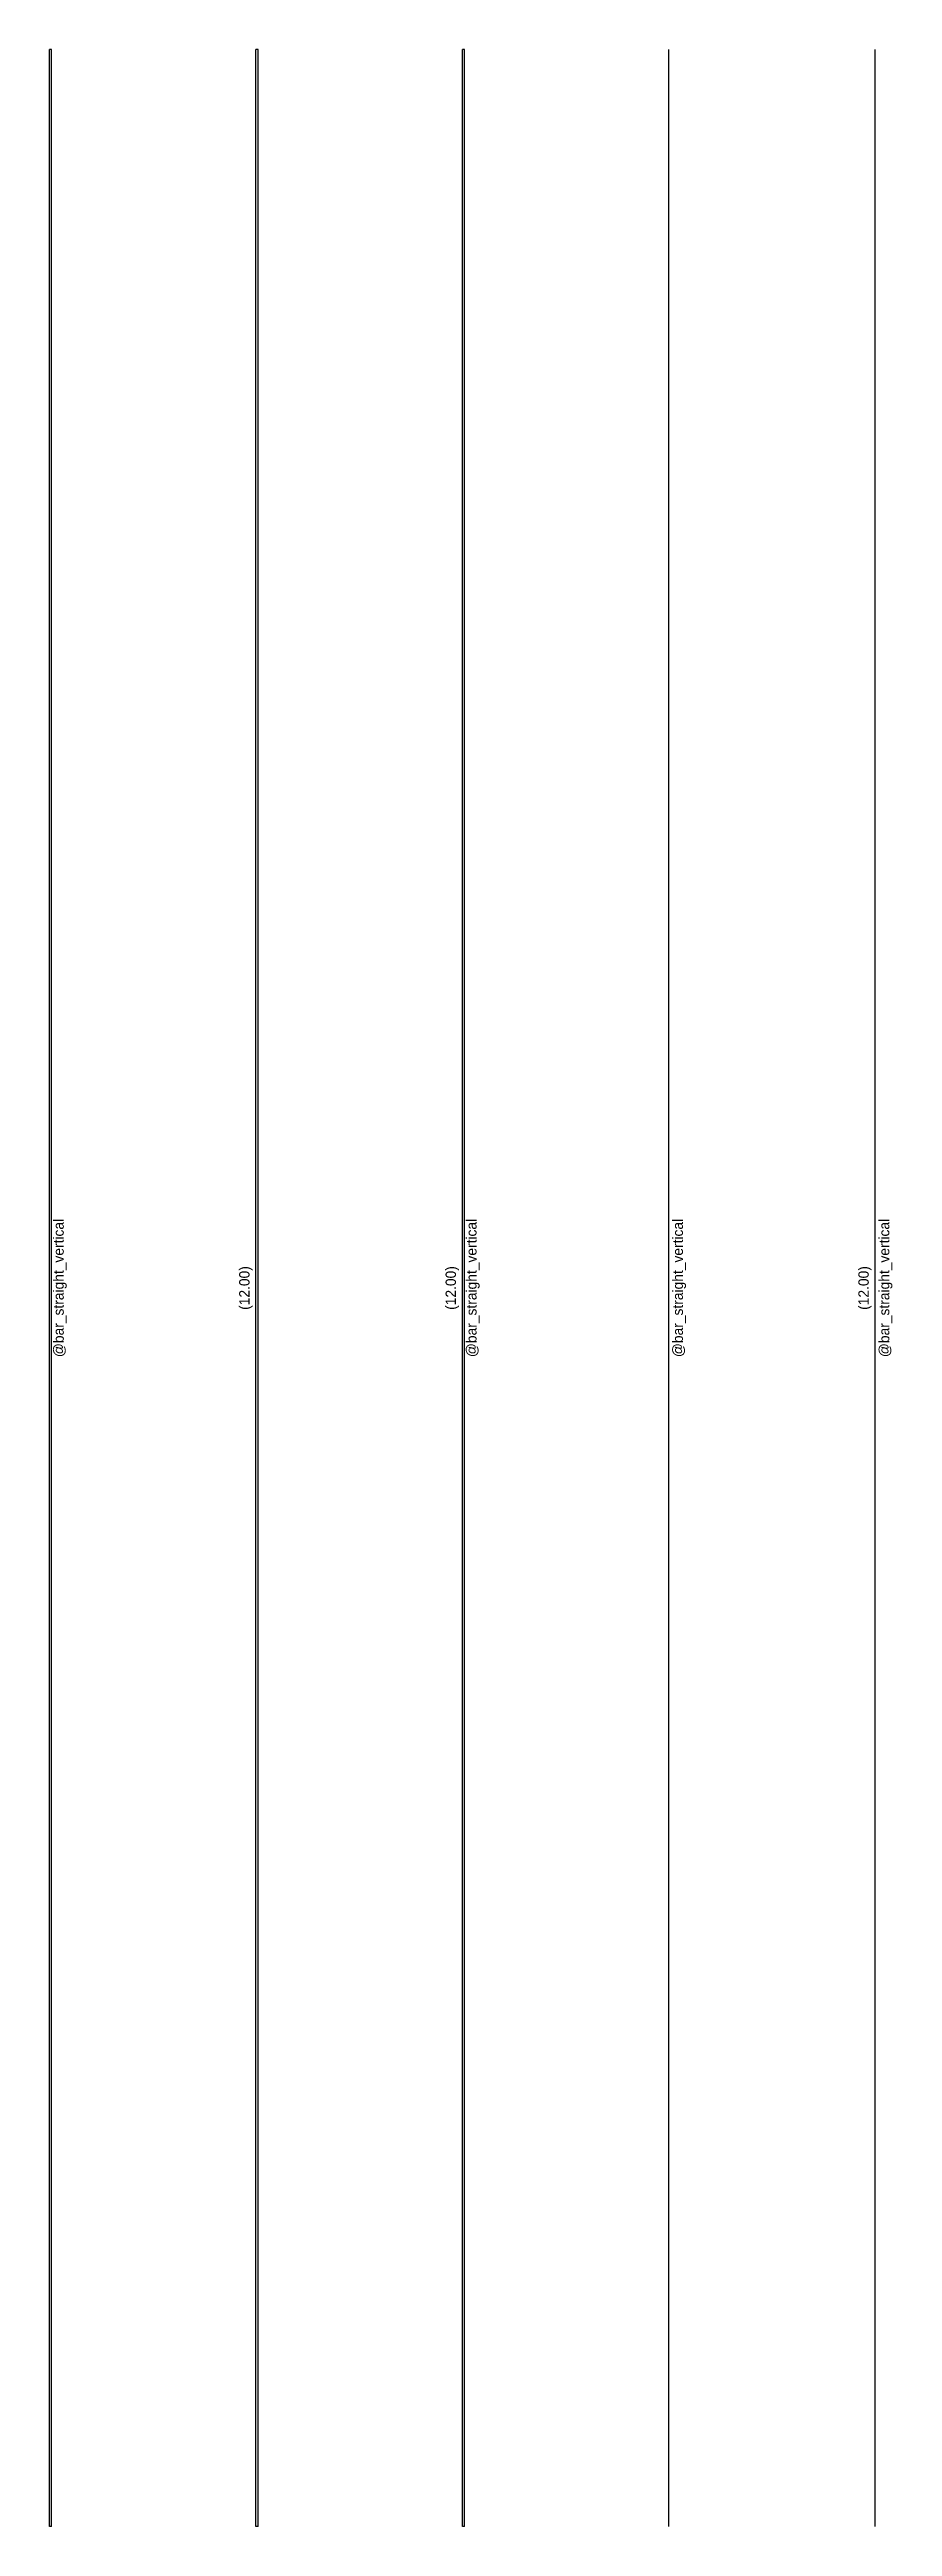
# Model space of a CAD drawing. Header units: metres. Extents: x -2 to 2.1, y 1 to 13.
import ezdxf
from ezdxf.enums import TextEntityAlignment as Align

# ---------------------------------------------------------------- set-up
doc = ezdxf.new("R2010")
doc.units = ezdxf.units.M

msp = doc.modelspace()

# ---------------------------------------------------------------- linework, layer by layer
for p, q in [((-2, 1), (-2, 13)), ((-1.99, 13), (-2, 13)), ((-1.99, 1), (-1.99, 13)), ((-1, 1), (-1, 13)), ((-0.99, 13), (-1, 13)), ((-0.99, 1), (-0.99, 13)), ((0, 1), (0, 13)), ((0.01, 13), (0, 13)), ((0.01, 1), (0.01, 13)), ((1, 1), (1, 13)), ((2, 1), (2, 13)), ((-1.99, 1), (-2, 1)), ((-0.99, 1), (-1, 1)), ((0.01, 1), (0, 1))]:
    msp.add_line(p, q)

# ---------------------------------------------------------------- texts
for s, p in [('@bar_straight_vertical', (-1.95, 7)), ('@bar_straight_vertical', (0.05, 7)), ('@bar_straight_vertical', (1.05, 7)), ('@bar_straight_vertical', (2.05, 7)), ('(12.00)', (-1.05, 7)), ('(12.00)', (-0.05, 7)), ('(12.00)', (1.95, 7))]:
    msp.add_text(s, height=0.05, rotation=90).set_placement(p, align=Align.MIDDLE)

doc.saveas('drawing.dxf')
